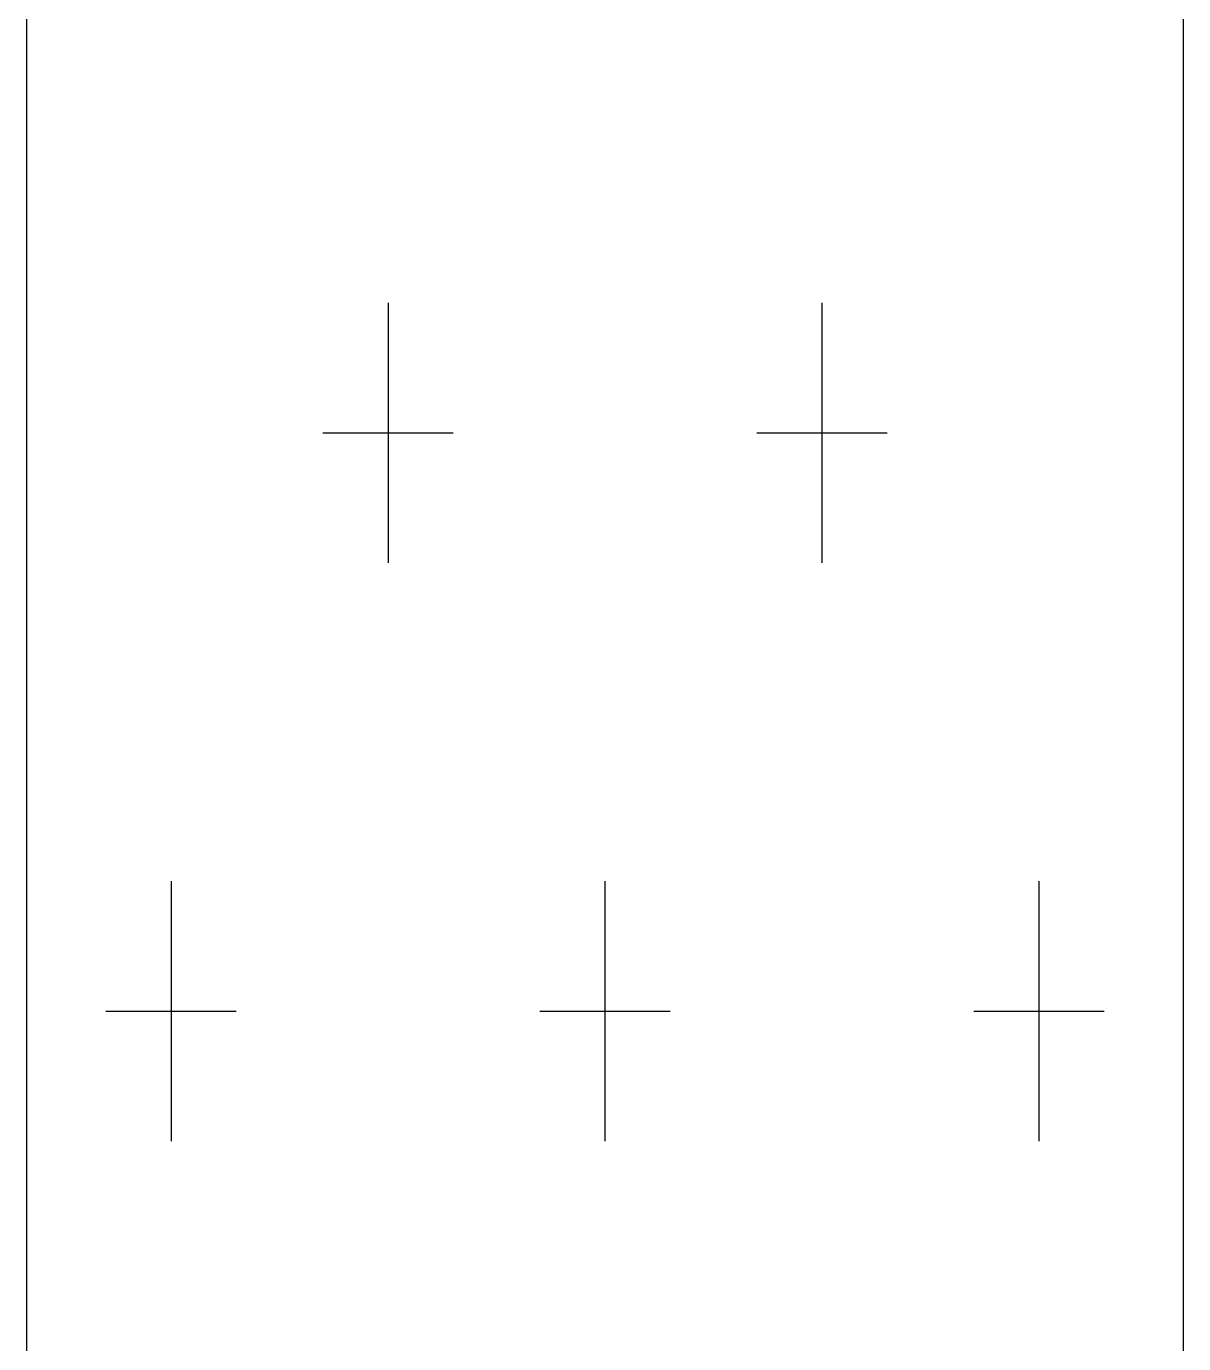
# Model space of a CAD drawing. Header units: millimetres. Extents: x -1499 to 6658, y -12483 to -6008.
# Drawn here: x 1820.58 to 1826.58, y -10848.64 to -10841.81 of the extents above; entities that cross this region are included whole.
import ezdxf

# ---------------------------------------------------------------- set-up
doc = ezdxf.new("R2010")
doc.units = ezdxf.units.MM
doc.layers.add('Layer', color=7, linetype='Continuous')

# ---------------------------------------------------------------- blocks, each defined once
blk = doc.blocks.new('TB-12')
at = {"layer": 'Layer'}
for points in [[(-1, -6), (-1, -32), (1, -32), (1, -6), (-1, -6)], [(-0.375, -6.2625), (-0.375, -6.4875)], [(0.375, -6.2625), (0.375, -6.4875)], [(-0.4875, -6.375), (-0.2625, -6.375)], [(0.2625, -6.375), (0.4875, -6.375)], [(-0.75, -6.7625), (-0.75, -6.9875)], [(0, -6.7625), (0, -6.9875)], [(0.75, -6.7625), (0.75, -6.9875)], [(-0.8625, -6.875), (-0.6375, -6.875)], [(-0.1125, -6.875), (0.1125, -6.875)], [(0.6375, -6.875), (0.8625, -6.875)]]:
    blk.add_lwpolyline(points, dxfattribs=at)

msp = doc.modelspace()

# ---------------------------------------------------------------- block references
at = {"xscale": 3, "yscale": 6, "zscale": 3}
msp.add_blockref('TB-12', (1823.5772, -10805.6655), dxfattribs=at)

doc.saveas('drawing.dxf')
